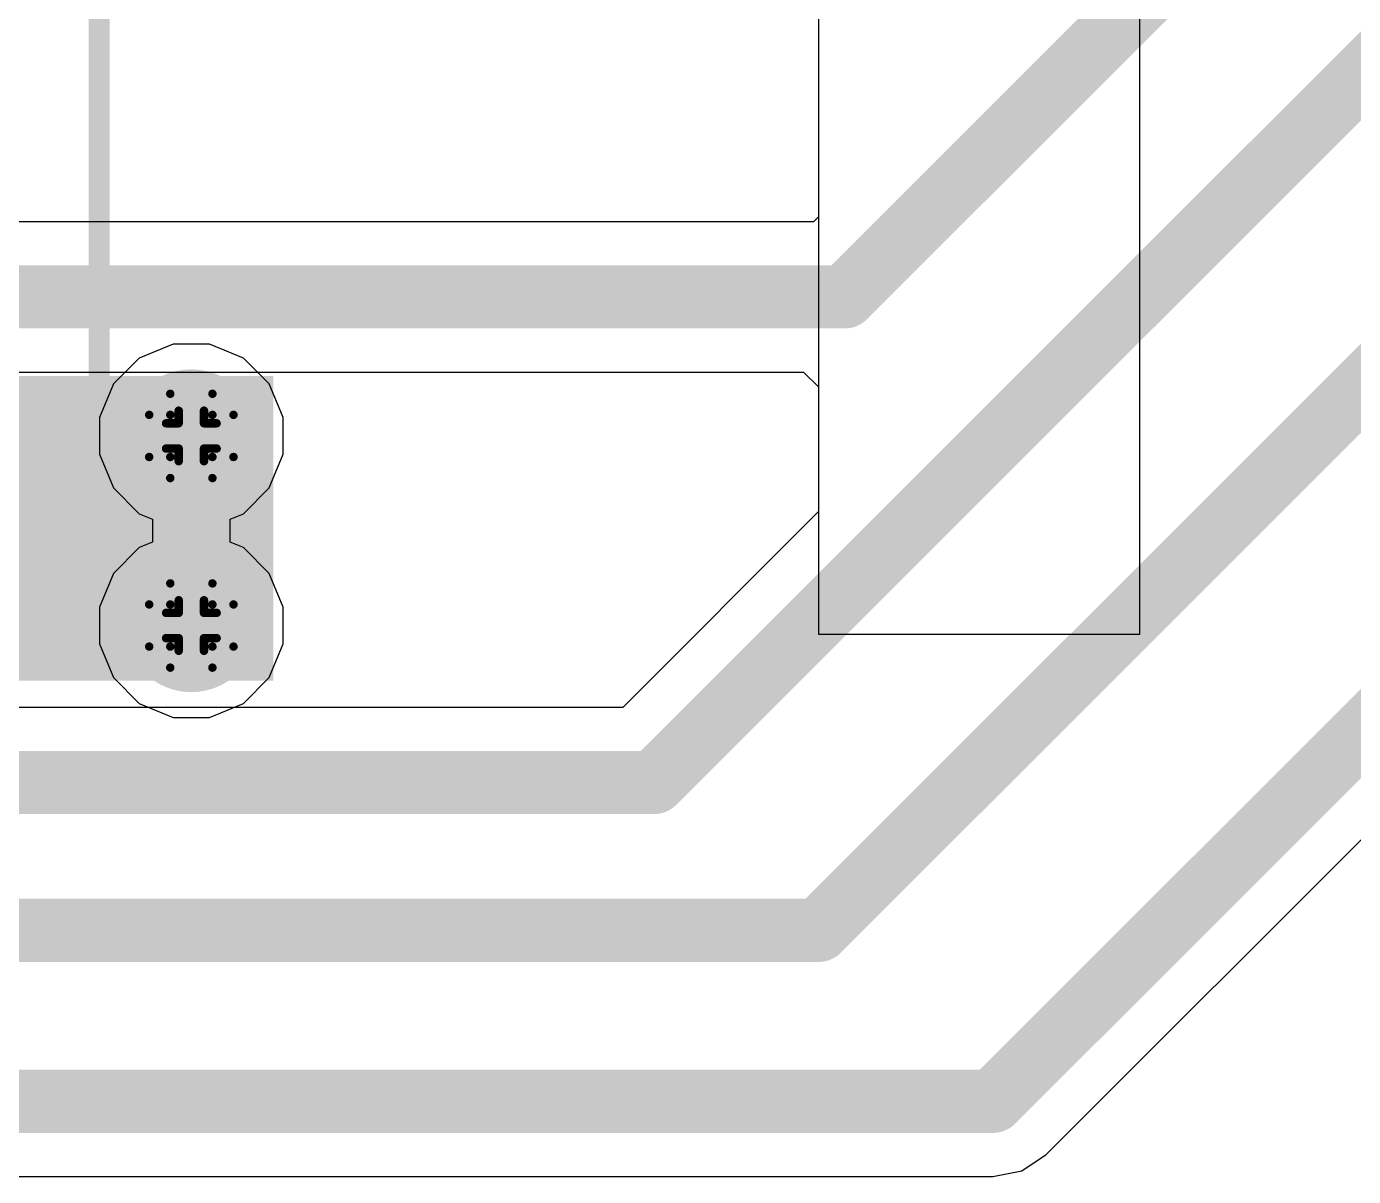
# Model space of a CAD drawing. Header units: inches. Extents: x -7 to 5163, y -3 to 5149.
# Drawn here: x 52.47 to 60.47, y 144.02 to 150.96 of the extents above; entities that cross this region are included whole.
import ezdxf

# ---------------------------------------------------------------- set-up
doc = ezdxf.new("R2010")
doc.units = ezdxf.units.IN
for name, color, linetype in [('Bottom Layer', 5, 'Continuous'), ('Bottom Solder', 6, 'Continuous'), ('Drill Drawing', 1, 'Continuous'), ('GND', 76, 'Continuous'), ('PWR', 16, 'Continuous'), ('Top Layer', 1, 'Continuous'), ('Top Overlay', 2, 'Continuous'), ('Top Paste', 8, 'Continuous'), ('Top Solder', 216, 'Continuous'), ('Via Holes', 16, 'Continuous')]:
    doc.layers.add(name, color=color, linetype=linetype)

# ---------------------------------------------------------------- blocks, each defined once
blk = doc.blocks.new('16_SOIC__0_154___3_90___W______7')
at = {"layer": 'Top Layer'}
for points in [[(-3.2, 4.735), (-2.08, 4.735), (-2.08, 4.155), (-3.2, 4.155)], [(2.08, 4.735), (3.2, 4.735), (3.2, 4.155), (2.08, 4.155)], [(-3.2, 3.465), (-2.08, 3.465), (-2.08, 2.885), (-3.2, 2.885)], [(2.08, 3.465), (3.2, 3.465), (3.2, 2.885), (2.08, 2.885)], [(-3.2, 2.195), (-2.08, 2.195), (-2.08, 1.615), (-3.2, 1.615)], [(2.08, 2.195), (3.2, 2.195), (3.2, 1.615), (2.08, 1.615)], [(-3.2, 0.925), (-2.08, 0.925), (-2.08, 0.345), (-3.2, 0.345)], [(2.08, 0.925), (3.2, 0.925), (3.2, 0.345), (2.08, 0.345)], [(-3.2, -0.345), (-2.08, -0.345), (-2.08, -0.925), (-3.2, -0.925)], [(2.08, -0.345), (3.2, -0.345), (3.2, -0.925), (2.08, -0.925)], [(-3.2, -1.615), (-2.08, -1.615), (-2.08, -2.195), (-3.2, -2.195)], [(2.08, -1.615), (3.2, -1.615), (3.2, -2.195), (2.08, -2.195)], [(-3.2, -2.885), (-2.08, -2.885), (-2.08, -3.465), (-3.2, -3.465)], [(2.08, -2.885), (3.2, -2.885), (3.2, -3.465), (2.08, -3.465)], [(-3.2, -4.155), (-2.08, -4.155), (-2.08, -4.735), (-3.2, -4.735)], [(2.08, -4.155), (3.2, -4.155), (3.2, -4.735), (2.08, -4.735)]]:
    blk.add_hatch(color=1, dxfattribs=at).paths.add_polyline_path(points)
at = {"layer": 'Top Paste'}
for points in [[(-3.2, 4.735), (-2.08, 4.735), (-2.08, 4.155), (-3.2, 4.155)], [(2.08, 4.735), (3.2, 4.735), (3.2, 4.155), (2.08, 4.155)], [(-3.2, 3.465), (-2.08, 3.465), (-2.08, 2.885), (-3.2, 2.885)], [(2.08, 3.465), (3.2, 3.465), (3.2, 2.885), (2.08, 2.885)], [(-3.2, 2.195), (-2.08, 2.195), (-2.08, 1.615), (-3.2, 1.615)], [(2.08, 2.195), (3.2, 2.195), (3.2, 1.615), (2.08, 1.615)], [(-3.2, 0.925), (-2.08, 0.925), (-2.08, 0.345), (-3.2, 0.345)], [(2.08, 0.925), (3.2, 0.925), (3.2, 0.345), (2.08, 0.345)], [(-3.2, -0.345), (-2.08, -0.345), (-2.08, -0.925), (-3.2, -0.925)], [(2.08, -0.345), (3.2, -0.345), (3.2, -0.925), (2.08, -0.925)], [(-3.2, -1.615), (-2.08, -1.615), (-2.08, -2.195), (-3.2, -2.195)], [(2.08, -1.615), (3.2, -1.615), (3.2, -2.195), (2.08, -2.195)], [(-3.2, -2.885), (-2.08, -2.885), (-2.08, -3.465), (-3.2, -3.465)], [(2.08, -2.885), (3.2, -2.885), (3.2, -3.465), (2.08, -3.465)], [(-3.2, -4.155), (-2.08, -4.155), (-2.08, -4.735), (-3.2, -4.735)], [(2.08, -4.155), (3.2, -4.155), (3.2, -4.735), (2.08, -4.735)]]:
    blk.add_hatch(color=8, dxfattribs=at).paths.add_polyline_path(points)
at = {"layer": 'Top Solder'}
for points in [[(-3.3016, 4.8366), (-1.9784, 4.8366), (-1.9784, 4.0534), (-3.3016, 4.0534)], [(1.9784, 4.8366), (3.3016, 4.8366), (3.3016, 4.0534), (1.9784, 4.0534)], [(-3.3016, 3.5666), (-1.9784, 3.5666), (-1.9784, 2.7834), (-3.3016, 2.7834)], [(1.9784, 3.5666), (3.3016, 3.5666), (3.3016, 2.7834), (1.9784, 2.7834)], [(-3.3016, 2.2966), (-1.9784, 2.2966), (-1.9784, 1.5134), (-3.3016, 1.5134)], [(1.9784, 2.2966), (3.3016, 2.2966), (3.3016, 1.5134), (1.9784, 1.5134)], [(-3.3016, 1.0266), (-1.9784, 1.0266), (-1.9784, 0.2434), (-3.3016, 0.2434)], [(1.9784, 1.0266), (3.3016, 1.0266), (3.3016, 0.2434), (1.9784, 0.2434)], [(-3.3016, -0.2434), (-1.9784, -0.2434), (-1.9784, -1.0266), (-3.3016, -1.0266)], [(1.9784, -0.2434), (3.3016, -0.2434), (3.3016, -1.0266), (1.9784, -1.0266)], [(-3.3016, -1.5134), (-1.9784, -1.5134), (-1.9784, -2.2966), (-3.3016, -2.2966)], [(1.9784, -1.5134), (3.3016, -1.5134), (3.3016, -2.2966), (1.9784, -2.2966)], [(-3.3016, -2.7834), (-1.9784, -2.7834), (-1.9784, -3.5666), (-3.3016, -3.5666)], [(1.9784, -2.7834), (3.3016, -2.7834), (3.3016, -3.5666), (1.9784, -3.5666)], [(-3.3016, -4.0534), (-1.9784, -4.0534), (-1.9784, -4.8366), (-3.3016, -4.8366)], [(1.9784, -4.0534), (3.3016, -4.0534), (3.3016, -4.8366), (1.9784, -4.8366)]]:
    blk.add_hatch(color=216, dxfattribs=at).paths.add_polyline_path(points)
at = {"layer": 'Top Overlay'}
for points in [[(-2.0574, 5.0292, 0.127, 0.127, 0), (2.0416, 5.0292, 0.127, 0.127, 0)], [(-2.0574, 5.0292, 0.127, 0.127, 0), (-2.0574, 4.9276, 0.127, 0.127, 0)], [(2.0574, 5.0292, 0.127, 0.127, 0), (2.0574, 4.9276, 0.127, 0.127, 0)], [(-3.7412, 4.5974, 0.127, 0.127, 0), (-3.6142, 4.4704, 0.127, 0.127, 0)], [(-3.7412, 4.5974, 0.127, 0.127, 0), (-3.7412, 4.3434, 0.127, 0.127, 0)], [(-3.6142, 4.4704, 0.127, 0.127, 0), (-3.7412, 4.3434, 0.127, 0.127, 0)], [(-2.0574, -4.9276, 0.127, 0.127, 0), (-2.0574, -5.0292, 0.127, 0.127, 0)], [(2.0574, -4.9276, 0.127, 0.127, 0), (2.0574, -5.0292, 0.127, 0.127, 0)], [(-2.0574, -5.0292, 0.127, 0.127, 0), (2.0416, -5.0292, 0.127, 0.127, 0)]]:
    blk.add_lwpolyline(points, format="xyseb", dxfattribs=at)
for points in [[(-2.0892, 5.0292, 0.0635, 0.0635, 1), (-2.0257, 5.0292, 0.0635, 0.0635, 1)], [(-2.0891, 5.0292, 0.0635, 0.0635, 1), (-2.0256, 5.0292, 0.0635, 0.0635, 1)], [(2.0099, 5.0292, 0.0635, 0.0635, 1), (2.0734, 5.0292, 0.0635, 0.0635, 1)], [(2.0257, 5.0292, 0.0635, 0.0635, 1), (2.0892, 5.0292, 0.0635, 0.0635, 1)], [(-2.0891, 4.9276, 0.0635, 0.0635, 1), (-2.0256, 4.9276, 0.0635, 0.0635, 1)], [(2.0257, 4.9276, 0.0635, 0.0635, 1), (2.0892, 4.9276, 0.0635, 0.0635, 1)], [(-3.7729, 4.5974, 0.0635, 0.0635, 1), (-3.7094, 4.5974, 0.0635, 0.0635, 1)], [(-3.7729, 4.5974, 0.0635, 0.0635, 1), (-3.7094, 4.5974, 0.0635, 0.0635, 1)], [(-3.6459, 4.4704, 0.0635, 0.0635, 1), (-3.5824, 4.4704, 0.0635, 0.0635, 1)], [(-3.6459, 4.4704, 0.0635, 0.0635, 1), (-3.5824, 4.4704, 0.0635, 0.0635, 1)], [(-3.7729, 4.3434, 0.0635, 0.0635, 1), (-3.7094, 4.3434, 0.0635, 0.0635, 1)], [(-3.7729, 4.3434, 0.0635, 0.0635, 1), (-3.7094, 4.3434, 0.0635, 0.0635, 1)], [(-2.0891, -4.9276, 0.0635, 0.0635, 1), (-2.0256, -4.9276, 0.0635, 0.0635, 1)], [(2.0257, -4.9276, 0.0635, 0.0635, 1), (2.0892, -4.9276, 0.0635, 0.0635, 1)], [(-2.0892, -5.0292, 0.0635, 0.0635, 1), (-2.0257, -5.0292, 0.0635, 0.0635, 1)], [(-2.0891, -5.0292, 0.0635, 0.0635, 1), (-2.0256, -5.0292, 0.0635, 0.0635, 1)], [(2.0099, -5.0292, 0.0635, 0.0635, 1), (2.0734, -5.0292, 0.0635, 0.0635, 1)], [(2.0257, -5.0292, 0.0635, 0.0635, 1), (2.0892, -5.0292, 0.0635, 0.0635, 1)]]:
    blk.add_lwpolyline(points, format="xyseb", close=True, dxfattribs=at)

msp = doc.modelspace()

# ---------------------------------------------------------------- hatches: boundary and pattern name
at = {"layer": 'Bottom Layer'}
h = msp.add_hatch(color=5, dxfattribs=at)
edge = h.paths.add_edge_path()
edge.add_arc((53.467, 148.4884), 0.3, 0, 360)
h = msp.add_hatch(color=5, dxfattribs=at)
edge = h.paths.add_edge_path()
edge.add_arc((53.467, 147.3454), 0.3, 0, 360)
at = {"layer": 'Bottom Solder'}
h = msp.add_hatch(color=6, dxfattribs=at)
edge = h.paths.add_edge_path()
edge.add_arc((53.467, 148.4884), 0.4016, 0, 360)
h = msp.add_hatch(color=6, dxfattribs=at)
edge = h.paths.add_edge_path()
edge.add_arc((53.467, 147.3454), 0.4016, 0, 360)
at = {"layer": 'GND'}
h = msp.add_hatch(color=76, dxfattribs=at)
edge = h.paths.add_edge_path()
edge.add_arc((53.467, 148.4884), 0.3, 0, 360)
h = msp.add_hatch(color=76, dxfattribs=at)
edge = h.paths.add_edge_path()
edge.add_arc((53.467, 147.3454), 0.3, 0, 360)
at = {"layer": 'PWR'}
h = msp.add_hatch(color=16, dxfattribs=at)
edge = h.paths.add_edge_path()
edge.add_arc((53.467, 148.4884), 0.3, 0, 360)
h = msp.add_hatch(color=16, dxfattribs=at)
edge = h.paths.add_edge_path()
edge.add_arc((53.467, 147.3454), 0.3, 0, 360)
at = {"layer": 'Top Layer'}
msp.add_hatch(color=1, dxfattribs=at).paths.add_polyline_path([(52.0379, 147.0129), (53.9603, 147.0129), (53.9603, 148.8492), (52.0379, 148.8492)])
h = msp.add_hatch(color=1, dxfattribs=at)
edge = h.paths.add_edge_path()
edge.add_arc((53.467, 148.4884), 0.3, 0, 360)
h = msp.add_hatch(color=1, dxfattribs=at)
edge = h.paths.add_edge_path()
edge.add_arc((53.467, 147.3454), 0.3, 0, 360)
at = {"layer": 'Top Solder'}
h = msp.add_hatch(color=216, dxfattribs=at)
edge = h.paths.add_edge_path()
edge.add_arc((53.467, 148.4884), 0.4016, 0, 360)
h = msp.add_hatch(color=216, dxfattribs=at)
edge = h.paths.add_edge_path()
edge.add_arc((53.467, 147.3454), 0.4016, 0, 360)
at = {"layer": 'Via Holes'}
h = msp.add_hatch(color=7, dxfattribs=at)
edge = h.paths.add_edge_path()
edge.add_arc((53.467, 148.4884), 0.15, 0, 360)
h = msp.add_hatch(color=7, dxfattribs=at)
edge = h.paths.add_edge_path()
edge.add_arc((53.467, 147.3454), 0.15, 0, 360)

# ---------------------------------------------------------------- linework, layer by layer
at = {"layer": 'Drill Drawing'}
for points in [[(53.34, 148.6154, 0.0508, 0.0508, 0), (53.34, 148.7424, 0.0508, 0.0508, 0)], [(53.34, 148.7424, 0.0508, 0.0508, 0), (53.594, 148.7424, 0.0508, 0.0508, 0)], [(53.594, 148.6154, 0.0508, 0.0508, 0), (53.594, 148.7424, 0.0508, 0.0508, 0)], [(53.3908, 148.5646, 0.0508, 0.0508, 0), (53.3908, 148.6408, 0.0508, 0.0508, 0)], [(53.3908, 148.6408, 0.0508, 0.0508, 0), (53.5432, 148.6408, 0.0508, 0.0508, 0)], [(53.5432, 148.5646, 0.0508, 0.0508, 0), (53.5432, 148.6408, 0.0508, 0.0508, 0)], [(53.213, 148.3614, 0.0508, 0.0508, 0), (53.213, 148.6154, 0.0508, 0.0508, 0)], [(53.213, 148.6154, 0.0508, 0.0508, 0), (53.34, 148.6154, 0.0508, 0.0508, 0)], [(53.3146, 148.4122, 0.0508, 0.0508, 0), (53.3146, 148.5646, 0.0508, 0.0508, 0)], [(53.3146, 148.5646, 0.0508, 0.0508, 0), (53.3908, 148.5646, 0.0508, 0.0508, 0)], [(53.5432, 148.5646, 0.0508, 0.0508, 0), (53.6194, 148.5646, 0.0508, 0.0508, 0)], [(53.594, 148.6154, 0.0508, 0.0508, 0), (53.721, 148.6154, 0.0508, 0.0508, 0)], [(53.6194, 148.4122, 0.0508, 0.0508, 0), (53.6194, 148.5646, 0.0508, 0.0508, 0)], [(53.721, 148.3614, 0.0508, 0.0508, 0), (53.721, 148.6154, 0.0508, 0.0508, 0)], [(53.3146, 148.4122, 0.0508, 0.0508, 0), (53.3908, 148.4122, 0.0508, 0.0508, 0)], [(53.3908, 148.336, 0.0508, 0.0508, 0), (53.3908, 148.4122, 0.0508, 0.0508, 0)], [(53.5432, 148.4122, 0.0508, 0.0508, 0), (53.6194, 148.4122, 0.0508, 0.0508, 0)], [(53.5432, 148.336, 0.0508, 0.0508, 0), (53.5432, 148.4122, 0.0508, 0.0508, 0)], [(53.213, 148.3614, 0.0508, 0.0508, 0), (53.34, 148.3614, 0.0508, 0.0508, 0)], [(53.34, 148.2344, 0.0508, 0.0508, 0), (53.34, 148.3614, 0.0508, 0.0508, 0)], [(53.3908, 148.336, 0.0508, 0.0508, 0), (53.5432, 148.336, 0.0508, 0.0508, 0)], [(53.594, 148.3614, 0.0508, 0.0508, 0), (53.721, 148.3614, 0.0508, 0.0508, 0)], [(53.594, 148.2344, 0.0508, 0.0508, 0), (53.594, 148.3614, 0.0508, 0.0508, 0)], [(53.34, 148.2344, 0.0508, 0.0508, 0), (53.594, 148.2344, 0.0508, 0.0508, 0)], [(53.34, 147.4724, 0.0508, 0.0508, 0), (53.34, 147.5994, 0.0508, 0.0508, 0)], [(53.34, 147.5994, 0.0508, 0.0508, 0), (53.594, 147.5994, 0.0508, 0.0508, 0)], [(53.594, 147.4724, 0.0508, 0.0508, 0), (53.594, 147.5994, 0.0508, 0.0508, 0)], [(53.213, 147.2184, 0.0508, 0.0508, 0), (53.213, 147.4724, 0.0508, 0.0508, 0)], [(53.213, 147.4724, 0.0508, 0.0508, 0), (53.34, 147.4724, 0.0508, 0.0508, 0)], [(53.3146, 147.2692, 0.0508, 0.0508, 0), (53.3146, 147.4216, 0.0508, 0.0508, 0)], [(53.3146, 147.4216, 0.0508, 0.0508, 0), (53.3908, 147.4216, 0.0508, 0.0508, 0)], [(53.3908, 147.4216, 0.0508, 0.0508, 0), (53.3908, 147.4978, 0.0508, 0.0508, 0)], [(53.3908, 147.4978, 0.0508, 0.0508, 0), (53.5432, 147.4978, 0.0508, 0.0508, 0)], [(53.5432, 147.4216, 0.0508, 0.0508, 0), (53.5432, 147.4978, 0.0508, 0.0508, 0)], [(53.5432, 147.4216, 0.0508, 0.0508, 0), (53.6194, 147.4216, 0.0508, 0.0508, 0)], [(53.594, 147.4724, 0.0508, 0.0508, 0), (53.721, 147.4724, 0.0508, 0.0508, 0)], [(53.6194, 147.2692, 0.0508, 0.0508, 0), (53.6194, 147.4216, 0.0508, 0.0508, 0)], [(53.721, 147.2184, 0.0508, 0.0508, 0), (53.721, 147.4724, 0.0508, 0.0508, 0)], [(53.3146, 147.2692, 0.0508, 0.0508, 0), (53.3908, 147.2692, 0.0508, 0.0508, 0)], [(53.3908, 147.193, 0.0508, 0.0508, 0), (53.3908, 147.2692, 0.0508, 0.0508, 0)], [(53.5432, 147.2692, 0.0508, 0.0508, 0), (53.6194, 147.2692, 0.0508, 0.0508, 0)], [(53.5432, 147.193, 0.0508, 0.0508, 0), (53.5432, 147.2692, 0.0508, 0.0508, 0)], [(53.213, 147.2184, 0.0508, 0.0508, 0), (53.34, 147.2184, 0.0508, 0.0508, 0)], [(53.34, 147.0914, 0.0508, 0.0508, 0), (53.34, 147.2184, 0.0508, 0.0508, 0)], [(53.3908, 147.193, 0.0508, 0.0508, 0), (53.5432, 147.193, 0.0508, 0.0508, 0)], [(53.594, 147.2184, 0.0508, 0.0508, 0), (53.721, 147.2184, 0.0508, 0.0508, 0)], [(53.594, 147.0914, 0.0508, 0.0508, 0), (53.594, 147.2184, 0.0508, 0.0508, 0)], [(53.34, 147.0914, 0.0508, 0.0508, 0), (53.594, 147.0914, 0.0508, 0.0508, 0)]]:
    msp.add_lwpolyline(points, format="xyseb", dxfattribs=at)
for points in [[(53.3273, 148.7424, 0.0254, 0.0254, 1), (53.3527, 148.7424, 0.0254, 0.0254, 1)], [(53.3273, 148.7424, 0.0254, 0.0254, 1), (53.3527, 148.7424, 0.0254, 0.0254, 1)], [(53.5813, 148.7424, 0.0254, 0.0254, 1), (53.6067, 148.7424, 0.0254, 0.0254, 1)], [(53.5813, 148.7424, 0.0254, 0.0254, 1), (53.6067, 148.7424, 0.0254, 0.0254, 1)], [(53.3781, 148.6408, 0.0254, 0.0254, 1), (53.4035, 148.6408, 0.0254, 0.0254, 1)], [(53.3781, 148.6408, 0.0254, 0.0254, 1), (53.4035, 148.6408, 0.0254, 0.0254, 1)], [(53.5305, 148.6408, 0.0254, 0.0254, 1), (53.5559, 148.6408, 0.0254, 0.0254, 1)], [(53.5305, 148.6408, 0.0254, 0.0254, 1), (53.5559, 148.6408, 0.0254, 0.0254, 1)], [(53.2003, 148.6154, 0.0254, 0.0254, 1), (53.2257, 148.6154, 0.0254, 0.0254, 1)], [(53.2003, 148.6154, 0.0254, 0.0254, 1), (53.2257, 148.6154, 0.0254, 0.0254, 1)], [(53.3019, 148.5646, 0.0254, 0.0254, 1), (53.3273, 148.5646, 0.0254, 0.0254, 1)], [(53.3019, 148.5646, 0.0254, 0.0254, 1), (53.3273, 148.5646, 0.0254, 0.0254, 1)], [(53.3273, 148.6154, 0.0254, 0.0254, 1), (53.3527, 148.6154, 0.0254, 0.0254, 1)], [(53.3273, 148.6154, 0.0254, 0.0254, 1), (53.3527, 148.6154, 0.0254, 0.0254, 1)], [(53.3781, 148.5646, 0.0254, 0.0254, 1), (53.4035, 148.5646, 0.0254, 0.0254, 1)], [(53.3781, 148.5646, 0.0254, 0.0254, 1), (53.4035, 148.5646, 0.0254, 0.0254, 1)], [(53.5305, 148.5646, 0.0254, 0.0254, 1), (53.5559, 148.5646, 0.0254, 0.0254, 1)], [(53.5305, 148.5646, 0.0254, 0.0254, 1), (53.5559, 148.5646, 0.0254, 0.0254, 1)], [(53.5813, 148.6154, 0.0254, 0.0254, 1), (53.6067, 148.6154, 0.0254, 0.0254, 1)], [(53.5813, 148.6154, 0.0254, 0.0254, 1), (53.6067, 148.6154, 0.0254, 0.0254, 1)], [(53.6067, 148.5646, 0.0254, 0.0254, 1), (53.6321, 148.5646, 0.0254, 0.0254, 1)], [(53.6067, 148.5646, 0.0254, 0.0254, 1), (53.6321, 148.5646, 0.0254, 0.0254, 1)], [(53.7083, 148.6154, 0.0254, 0.0254, 1), (53.7337, 148.6154, 0.0254, 0.0254, 1)], [(53.7083, 148.6154, 0.0254, 0.0254, 1), (53.7337, 148.6154, 0.0254, 0.0254, 1)], [(53.3019, 148.4122, 0.0254, 0.0254, 1), (53.3273, 148.4122, 0.0254, 0.0254, 1)], [(53.3019, 148.4122, 0.0254, 0.0254, 1), (53.3273, 148.4122, 0.0254, 0.0254, 1)], [(53.3781, 148.4122, 0.0254, 0.0254, 1), (53.4035, 148.4122, 0.0254, 0.0254, 1)], [(53.3781, 148.4122, 0.0254, 0.0254, 1), (53.4035, 148.4122, 0.0254, 0.0254, 1)], [(53.5305, 148.4122, 0.0254, 0.0254, 1), (53.5559, 148.4122, 0.0254, 0.0254, 1)], [(53.5305, 148.4122, 0.0254, 0.0254, 1), (53.5559, 148.4122, 0.0254, 0.0254, 1)], [(53.6067, 148.4122, 0.0254, 0.0254, 1), (53.6321, 148.4122, 0.0254, 0.0254, 1)], [(53.6067, 148.4122, 0.0254, 0.0254, 1), (53.6321, 148.4122, 0.0254, 0.0254, 1)], [(53.2003, 148.3614, 0.0254, 0.0254, 1), (53.2257, 148.3614, 0.0254, 0.0254, 1)], [(53.2003, 148.3614, 0.0254, 0.0254, 1), (53.2257, 148.3614, 0.0254, 0.0254, 1)], [(53.3273, 148.3614, 0.0254, 0.0254, 1), (53.3527, 148.3614, 0.0254, 0.0254, 1)], [(53.3273, 148.3614, 0.0254, 0.0254, 1), (53.3527, 148.3614, 0.0254, 0.0254, 1)], [(53.3781, 148.336, 0.0254, 0.0254, 1), (53.4035, 148.336, 0.0254, 0.0254, 1)], [(53.3781, 148.336, 0.0254, 0.0254, 1), (53.4035, 148.336, 0.0254, 0.0254, 1)], [(53.5305, 148.336, 0.0254, 0.0254, 1), (53.5559, 148.336, 0.0254, 0.0254, 1)], [(53.5305, 148.336, 0.0254, 0.0254, 1), (53.5559, 148.336, 0.0254, 0.0254, 1)], [(53.5813, 148.3614, 0.0254, 0.0254, 1), (53.6067, 148.3614, 0.0254, 0.0254, 1)], [(53.5813, 148.3614, 0.0254, 0.0254, 1), (53.6067, 148.3614, 0.0254, 0.0254, 1)], [(53.7083, 148.3614, 0.0254, 0.0254, 1), (53.7337, 148.3614, 0.0254, 0.0254, 1)], [(53.7083, 148.3614, 0.0254, 0.0254, 1), (53.7337, 148.3614, 0.0254, 0.0254, 1)], [(53.3273, 148.2344, 0.0254, 0.0254, 1), (53.3527, 148.2344, 0.0254, 0.0254, 1)], [(53.3273, 148.2344, 0.0254, 0.0254, 1), (53.3527, 148.2344, 0.0254, 0.0254, 1)], [(53.5813, 148.2344, 0.0254, 0.0254, 1), (53.6067, 148.2344, 0.0254, 0.0254, 1)], [(53.5813, 148.2344, 0.0254, 0.0254, 1), (53.6067, 148.2344, 0.0254, 0.0254, 1)], [(53.3273, 147.5994, 0.0254, 0.0254, 1), (53.3527, 147.5994, 0.0254, 0.0254, 1)], [(53.3273, 147.5994, 0.0254, 0.0254, 1), (53.3527, 147.5994, 0.0254, 0.0254, 1)], [(53.5813, 147.5994, 0.0254, 0.0254, 1), (53.6067, 147.5994, 0.0254, 0.0254, 1)], [(53.5813, 147.5994, 0.0254, 0.0254, 1), (53.6067, 147.5994, 0.0254, 0.0254, 1)], [(53.2003, 147.4724, 0.0254, 0.0254, 1), (53.2257, 147.4724, 0.0254, 0.0254, 1)], [(53.2003, 147.4724, 0.0254, 0.0254, 1), (53.2257, 147.4724, 0.0254, 0.0254, 1)], [(53.3019, 147.4216, 0.0254, 0.0254, 1), (53.3273, 147.4216, 0.0254, 0.0254, 1)], [(53.3019, 147.4216, 0.0254, 0.0254, 1), (53.3273, 147.4216, 0.0254, 0.0254, 1)], [(53.3273, 147.4724, 0.0254, 0.0254, 1), (53.3527, 147.4724, 0.0254, 0.0254, 1)], [(53.3273, 147.4724, 0.0254, 0.0254, 1), (53.3527, 147.4724, 0.0254, 0.0254, 1)], [(53.3781, 147.4978, 0.0254, 0.0254, 1), (53.4035, 147.4978, 0.0254, 0.0254, 1)], [(53.3781, 147.4978, 0.0254, 0.0254, 1), (53.4035, 147.4978, 0.0254, 0.0254, 1)], [(53.3781, 147.4216, 0.0254, 0.0254, 1), (53.4035, 147.4216, 0.0254, 0.0254, 1)], [(53.3781, 147.4216, 0.0254, 0.0254, 1), (53.4035, 147.4216, 0.0254, 0.0254, 1)], [(53.5305, 147.4978, 0.0254, 0.0254, 1), (53.5559, 147.4978, 0.0254, 0.0254, 1)], [(53.5305, 147.4978, 0.0254, 0.0254, 1), (53.5559, 147.4978, 0.0254, 0.0254, 1)], [(53.5305, 147.4216, 0.0254, 0.0254, 1), (53.5559, 147.4216, 0.0254, 0.0254, 1)], [(53.5305, 147.4216, 0.0254, 0.0254, 1), (53.5559, 147.4216, 0.0254, 0.0254, 1)], [(53.5813, 147.4724, 0.0254, 0.0254, 1), (53.6067, 147.4724, 0.0254, 0.0254, 1)], [(53.5813, 147.4724, 0.0254, 0.0254, 1), (53.6067, 147.4724, 0.0254, 0.0254, 1)], [(53.6067, 147.4216, 0.0254, 0.0254, 1), (53.6321, 147.4216, 0.0254, 0.0254, 1)], [(53.6067, 147.4216, 0.0254, 0.0254, 1), (53.6321, 147.4216, 0.0254, 0.0254, 1)], [(53.7083, 147.4724, 0.0254, 0.0254, 1), (53.7337, 147.4724, 0.0254, 0.0254, 1)], [(53.7083, 147.4724, 0.0254, 0.0254, 1), (53.7337, 147.4724, 0.0254, 0.0254, 1)], [(53.3019, 147.2692, 0.0254, 0.0254, 1), (53.3273, 147.2692, 0.0254, 0.0254, 1)], [(53.3019, 147.2692, 0.0254, 0.0254, 1), (53.3273, 147.2692, 0.0254, 0.0254, 1)], [(53.3781, 147.2692, 0.0254, 0.0254, 1), (53.4035, 147.2692, 0.0254, 0.0254, 1)], [(53.3781, 147.2692, 0.0254, 0.0254, 1), (53.4035, 147.2692, 0.0254, 0.0254, 1)], [(53.5305, 147.2692, 0.0254, 0.0254, 1), (53.5559, 147.2692, 0.0254, 0.0254, 1)], [(53.5305, 147.2692, 0.0254, 0.0254, 1), (53.5559, 147.2692, 0.0254, 0.0254, 1)], [(53.6067, 147.2692, 0.0254, 0.0254, 1), (53.6321, 147.2692, 0.0254, 0.0254, 1)], [(53.6067, 147.2692, 0.0254, 0.0254, 1), (53.6321, 147.2692, 0.0254, 0.0254, 1)], [(53.2003, 147.2184, 0.0254, 0.0254, 1), (53.2257, 147.2184, 0.0254, 0.0254, 1)], [(53.2003, 147.2184, 0.0254, 0.0254, 1), (53.2257, 147.2184, 0.0254, 0.0254, 1)], [(53.3273, 147.2184, 0.0254, 0.0254, 1), (53.3527, 147.2184, 0.0254, 0.0254, 1)], [(53.3273, 147.2184, 0.0254, 0.0254, 1), (53.3527, 147.2184, 0.0254, 0.0254, 1)], [(53.3781, 147.193, 0.0254, 0.0254, 1), (53.4035, 147.193, 0.0254, 0.0254, 1)], [(53.3781, 147.193, 0.0254, 0.0254, 1), (53.4035, 147.193, 0.0254, 0.0254, 1)], [(53.5305, 147.193, 0.0254, 0.0254, 1), (53.5559, 147.193, 0.0254, 0.0254, 1)], [(53.5305, 147.193, 0.0254, 0.0254, 1), (53.5559, 147.193, 0.0254, 0.0254, 1)], [(53.5813, 147.2184, 0.0254, 0.0254, 1), (53.6067, 147.2184, 0.0254, 0.0254, 1)], [(53.5813, 147.2184, 0.0254, 0.0254, 1), (53.6067, 147.2184, 0.0254, 0.0254, 1)], [(53.7083, 147.2184, 0.0254, 0.0254, 1), (53.7337, 147.2184, 0.0254, 0.0254, 1)], [(53.7083, 147.2184, 0.0254, 0.0254, 1), (53.7337, 147.2184, 0.0254, 0.0254, 1)], [(53.3273, 147.0914, 0.0254, 0.0254, 1), (53.3527, 147.0914, 0.0254, 0.0254, 1)], [(53.3273, 147.0914, 0.0254, 0.0254, 1), (53.3527, 147.0914, 0.0254, 0.0254, 1)], [(53.5813, 147.0914, 0.0254, 0.0254, 1), (53.6067, 147.0914, 0.0254, 0.0254, 1)], [(53.5813, 147.0914, 0.0254, 0.0254, 1), (53.6067, 147.0914, 0.0254, 0.0254, 1)]]:
    msp.add_lwpolyline(points, format="xyseb", close=True, dxfattribs=at)
at = {"layer": 'PWR'}
for p, q in [((53.3568, 149.0424), (53.1532, 148.9581)), ((53.5772, 149.0424), (53.3568, 149.0424)), ((53.7808, 148.9581), (53.5772, 149.0424)), ((53.1532, 148.9581), (52.9973, 148.8022)), ((53.9367, 148.8022), (53.7808, 148.9581)), ((52.9973, 148.8022), (52.913, 148.5986)), ((54.021, 148.5986), (53.9367, 148.8022)), ((52.913, 148.5986), (52.913, 148.3782)), ((54.021, 148.3782), (54.021, 148.5986)), ((52.913, 148.3782), (52.9973, 148.1746)), ((53.9367, 148.1746), (54.021, 148.3782)), ((52.9973, 148.1746), (53.1532, 148.0187)), ((53.7808, 148.0187), (53.9367, 148.1746)), ((53.1532, 148.0187), (53.2331, 147.9856)), ((53.7009, 147.9856), (53.7808, 148.0187)), ((53.2331, 147.9856), (53.2331, 147.8482)), ((53.7009, 147.8482), (53.7009, 147.9856)), ((53.2331, 147.8482), (53.1532, 147.8151)), ((53.7808, 147.8151), (53.7009, 147.8482)), ((53.1532, 147.8151), (52.9973, 147.6592)), ((53.9367, 147.6592), (53.7808, 147.8151)), ((52.9973, 147.6592), (52.913, 147.4556)), ((54.021, 147.4556), (53.9367, 147.6592)), ((52.913, 147.4556), (52.913, 147.2352)), ((54.021, 147.2352), (54.021, 147.4556)), ((52.913, 147.2352), (52.9973, 147.0316)), ((53.9367, 147.0316), (54.021, 147.2352)), ((52.9973, 147.0316), (53.1532, 146.8757)), ((53.7808, 146.8757), (53.9367, 147.0316)), ((53.1532, 146.8757), (53.3568, 146.7914)), ((53.5772, 146.7914), (53.7808, 146.8757)), ((53.3568, 146.7914), (53.5772, 146.7914))]:
    msp.add_line(p, q, dxfattribs=at)
at = {"layer": 'Top Layer'}
for p, q in [((57.2466, 154.8514), (57.2465, 147.2943)), ((59.182, 147.2943), (59.182, 154.8514)), ((57.2466, 154.7244), (57.2465, 149.8101)), ((57.2163, 149.7798), (47.7266, 149.7798)), ((57.2465, 149.8101), (57.2163, 149.7798)), ((47.9143, 148.8734), (57.1567, 148.8734)), ((57.1567, 148.8734), (57.2465, 148.7836)), ((58.618, 144.1567), (63.3093, 148.848)), ((57.2465, 148.7836), (57.2465, 148.0321)), ((57.2465, 148.0321), (56.0664, 146.852)), ((57.2465, 147.2943), (59.182, 147.2943)), ((56.0664, 146.852), (51.6418, 146.852)), ((58.4709, 144.0584), (58.618, 144.1567)), ((52.1676, 144.0239), (58.2975, 144.0239)), ((58.2975, 144.0239), (58.4709, 144.0584))]:
    msp.add_line(p, q, dxfattribs=at)
for points in [[(57.404, 149.3266, 0.381, 0.381, 0), (61.087, 153.0096, 0.381, 0.381, 0)], [(56.2542, 146.3988, 0.381, 0.381, 0), (61.6833, 151.8279, 0.381, 0.381, 0)], [(57.2465, 145.5077, 0.381, 0.381, 0), (62.4117, 150.6728, 0.381, 0.381, 0)], [(47.7266, 149.3266, 0.381, 0.381, 0), (57.404, 149.3266, 0.381, 0.381, 0)], [(58.2975, 144.4771, 0.381, 0.381, 0), (63.1216, 149.3012, 0.381, 0.381, 0)], [(50.4122, 146.3988, 0.381, 0.381, 0), (56.2542, 146.3988, 0.381, 0.381, 0)], [(51.1701, 145.5077, 0.381, 0.381, 0), (57.2465, 145.5077, 0.381, 0.381, 0)], [(51.7144, 144.4771, 0.381, 0.381, 0), (58.2975, 144.4771, 0.381, 0.381, 0)]]:
    msp.add_lwpolyline(points, format="xyseb", dxfattribs=at)
for points in [[(57.3088, 149.3266, 0.1905, 0.1905, 1), (57.4993, 149.3266, 0.1905, 0.1905, 1)], [(57.3088, 149.3266, 0.1905, 0.1905, 1), (57.4993, 149.3266, 0.1905, 0.1905, 1)], [(56.1589, 146.3988, 0.1905, 0.1905, 1), (56.3494, 146.3988, 0.1905, 0.1905, 1)], [(56.1589, 146.3988, 0.1905, 0.1905, 1), (56.3494, 146.3988, 0.1905, 0.1905, 1)], [(57.1513, 145.5077, 0.1905, 0.1905, 1), (57.3418, 145.5077, 0.1905, 0.1905, 1)], [(57.1513, 145.5077, 0.1905, 0.1905, 1), (57.3418, 145.5077, 0.1905, 0.1905, 1)], [(58.2022, 144.4771, 0.1905, 0.1905, 1), (58.3927, 144.4771, 0.1905, 0.1905, 1)], [(58.2022, 144.4771, 0.1905, 0.1905, 1), (58.3927, 144.4771, 0.1905, 0.1905, 1)]]:
    msp.add_lwpolyline(points, format="xyseb", close=True, dxfattribs=at)

# ---------------------------------------------------------------- block references
at = {"rotation": 90}
msp.add_blockref('16_SOIC__0_154___3_90___W______7', (47.8829, 150.3426), dxfattribs=at)

doc.saveas('drawing.dxf')
